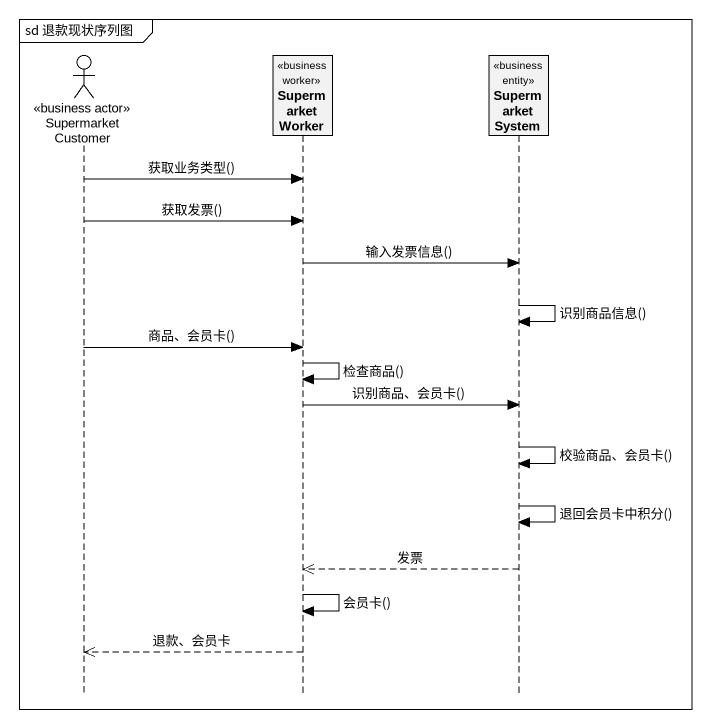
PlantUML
@startuml
mainframe sd 退款现状序列图
hide footbox
actor SupermarketCustomer <<business actor>>
participant SupermarketWorker <<business worker>>
participant SupermarketSystem <<business entity>>

SupermarketCustomer -> SupermarketWorker : 获取业务类型()
SupermarketCustomer -> SupermarketWorker : 获取发票()
SupermarketWorker -> SupermarketSystem : 输入发票信息()
SupermarketSystem -> SupermarketSystem : 识别商品信息()
SupermarketCustomer -> SupermarketWorker : 商品、会员卡()
SupermarketWorker -> SupermarketWorker : 检查商品()
SupermarketWorker -> SupermarketSystem : 识别商品、会员卡()
SupermarketSystem -> SupermarketSystem : 校验商品、会员卡()
SupermarketSystem -> SupermarketSystem : 退回会员卡中积分()
SupermarketSystem -->> SupermarketWorker : 发票
SupermarketWorker -> SupermarketWorker : 会员卡()
SupermarketWorker -->> SupermarketCustomer : 退款、会员卡
@enduml
